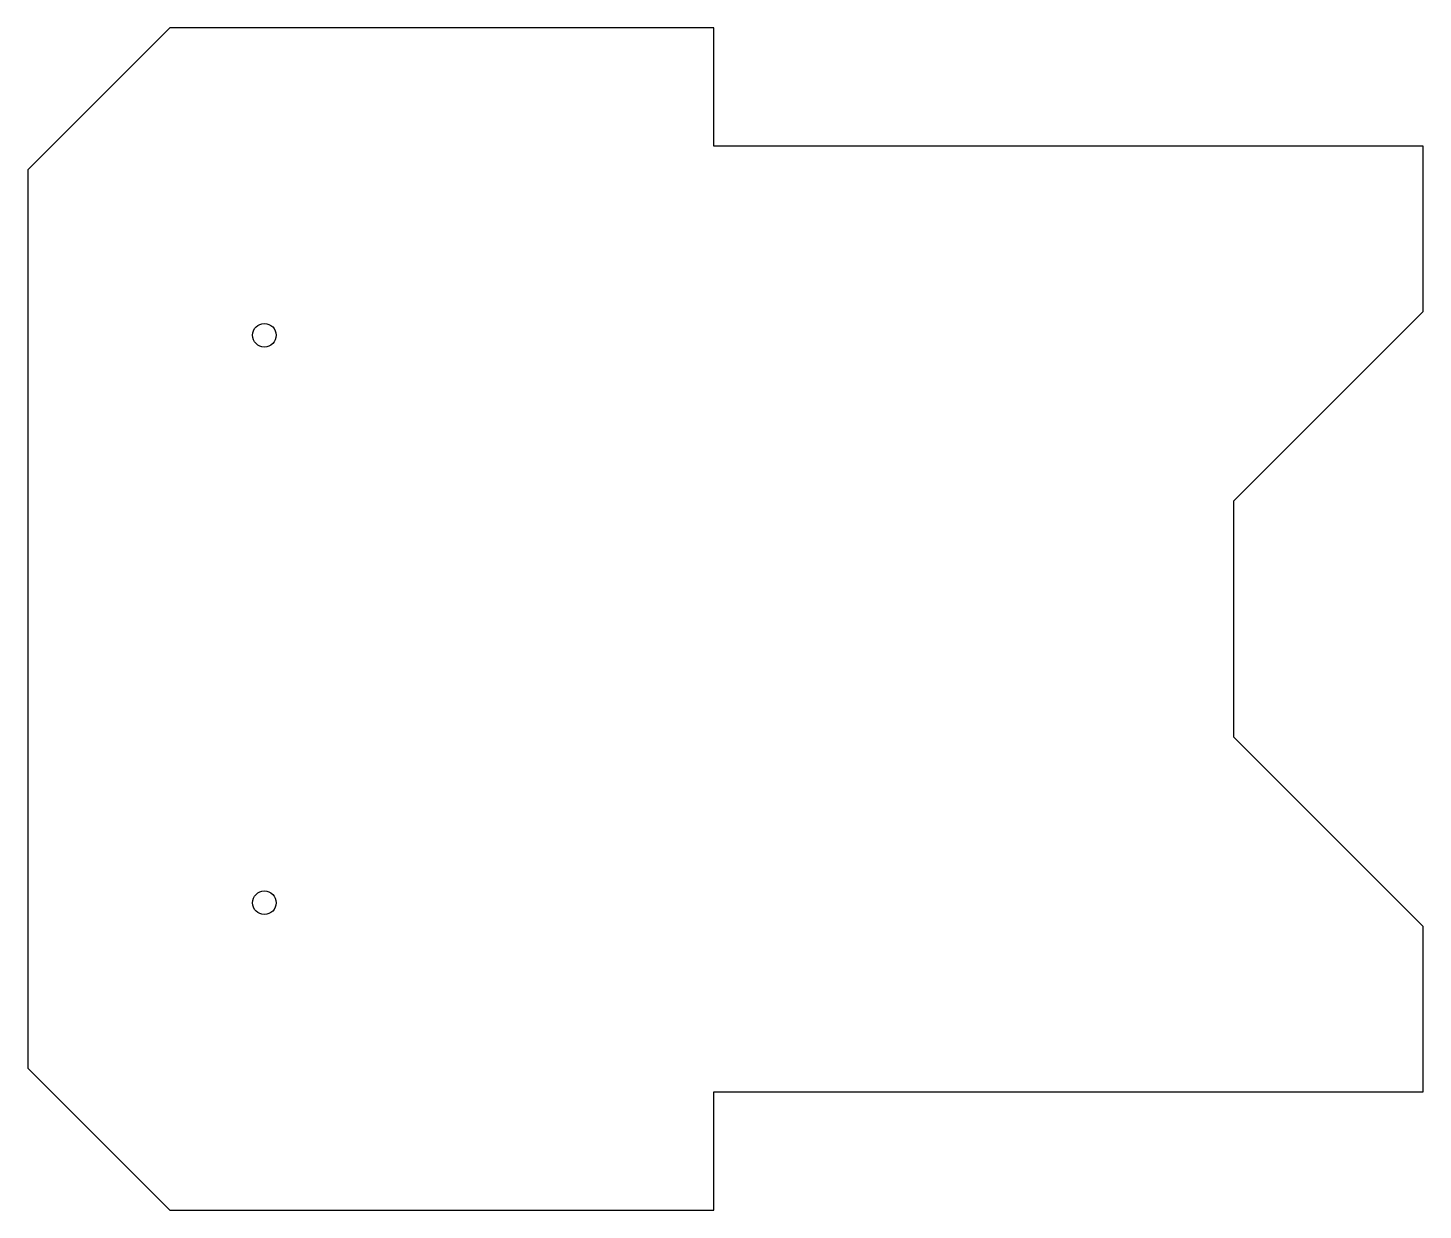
# Model space of a CAD drawing. Extents: x -29.5 to 0, y -12.5 to 12.5.
import ezdxf

# ---------------------------------------------------------------- set-up
doc = ezdxf.new("R2010")
doc.units = 0
doc.layers.get('0').update_dxf_attribs({"linetype": 'continuous'})

# ---------------------------------------------------------------- blocks, each defined once
blk = doc.blocks.new('SHAPE2DVIEW005')
at = {"color": 0}
for p, q in [((-26.5, 12.5), (-29.5, 9.5)), ((-15, 12.5), (-26.5, 12.5)), ((-15, 10), (-15, 12.5)), ((0, 10), (-15, 10)), ((0, 6.5), (0, 10)), ((-29.5, 9.5), (-29.5, -9.5)), ((-4, 2.5), (0, 6.5)), ((-4, -2.5), (-4, 2.5)), ((0, -6.5), (-4, -2.5)), ((0, -10), (0, -6.5)), ((-29.5, -9.5), (-26.5, -12.5)), ((-15, -12.5), (-15, -10)), ((-15, -10), (0, -10)), ((-26.5, -12.5), (-15, -12.5))]:
    blk.add_line(p, q, dxfattribs=at)
for centre in [(-24.5, 6), (-24.5, -6)]:
    blk.add_circle(centre, 0.25, dxfattribs=at)

msp = doc.modelspace()

# ---------------------------------------------------------------- block references
at = {"color": 0}
msp.add_blockref('SHAPE2DVIEW005', (0, 0), dxfattribs=at)

doc.saveas('drawing.dxf')
